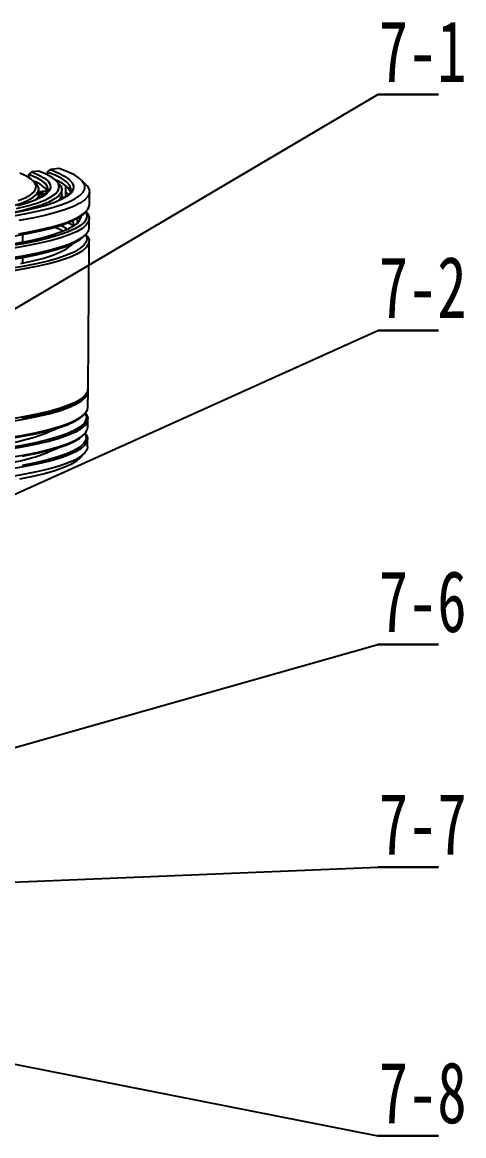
# Model space of a CAD drawing. Header units: millimetres. Extents: x 0 to 1189, y 0 to 841.
# Drawn here: x 678.3 to 822.1, y 285.7 to 648.5 of the extents above; entities that cross this region are included whole.
import ezdxf

# ---------------------------------------------------------------- set-up
doc = ezdxf.new("R2010")
doc.units = ezdxf.units.MM
doc.layers.add('10', color=7, linetype='Continuous')
doc.styles.add('SLDTEXTSTYLE5', font='TXT', dxfattribs={"width": 0.7})
doc.dimstyles.new('SLDDIMSTYLE0', dxfattribs={"dimtxt": 0.18, "dimasz": 1.016, "dimexe": 0, "dimexo": 0.0625, "dimgap": 0, "dimtad": 0, "dimtih": 1, "dimtoh": 1, "dimdec": 0, "dimrnd": 1e-09, "dimzin": 0, "dimdsep": 46, "dimtxsty": 'Standard', "dimblk1": 'DOT', "dimblk2": 'DOT', "dimsah": 1, "dimcen": 0.09, "dimadec": 0, "dimazin": 0, "dimtfac": 1.016, "dimtdec": 0, "dimtofl": 0, "dimtmove": 0, "dimatfit": 3, "dimldrblk": 'DOT', "dimfxl": 0, "dimfrac": 2, "dimtolj": 1, "dimtzin": 0, "dimarcsym": 0})

# ---------------------------------------------------------------- blocks, each defined once
blk = doc.blocks.new('SW_NOTE_0')
at = {"layer": '10', "color": 0}
for p, q in [((0, 0), (19.78, 0)), ((19.78, 0), (0, 0)), ((0, 0), (19.78, 0)), ((19.78, 0), (0, 0)), ((0, 0), (19.78, 0)), ((19.78, 0), (0, 0))]:
    blk.add_line(p, q, dxfattribs=at)
at = {"layer": '10', "color": 0, "insert": (14.65, 24.07), "char_height": 20, "attachment_point": 2, "style": 'SLDTEXTSTYLE5'}
blk.add_mtext('7-1', dxfattribs=at)
blk = doc.blocks.new('_Dot')
at = {"color": 0, "linetype": 'ByBlock', "lineweight": -2}
blk.add_line((-0.5, 0), (-1, 0), dxfattribs=at)
at = {"color": 0, "linetype": 'ByBlock', "const_width": 0.5}
blk.add_lwpolyline([(-0.25, 0, 1), (0.25, 0, 1)], format="xyb", close=True, dxfattribs=at)
blk = doc.blocks.new('SW_NOTE_0_1')
at = {"layer": '10', "color": 0}
for p, q in [((0, 0), (19.78, 0)), ((19.78, 0), (0, 0)), ((0, 0), (19.78, 0)), ((19.78, 0), (0, 0)), ((0, 0), (19.78, 0)), ((19.78, 0), (0, 0))]:
    blk.add_line(p, q, dxfattribs=at)
at = {"layer": '10', "color": 0, "insert": (14.65, 24.07), "char_height": 20, "attachment_point": 2, "style": 'SLDTEXTSTYLE5'}
blk.add_mtext('7-2', dxfattribs=at)
blk = doc.blocks.new('SW_NOTE_0_4')
at = {"layer": '10', "color": 0}
for p, q in [((0, 0), (19.78, 0)), ((19.78, 0), (0, 0)), ((0, 0), (19.78, 0)), ((19.78, 0), (0, 0)), ((0, 0), (19.78, 0)), ((19.78, 0), (0, 0))]:
    blk.add_line(p, q, dxfattribs=at)
at = {"layer": '10', "color": 0, "insert": (14.66, 24.07), "char_height": 20, "attachment_point": 2, "style": 'SLDTEXTSTYLE5'}
blk.add_mtext('7-6', dxfattribs=at)
blk = doc.blocks.new('SW_NOTE_0_5')
at = {"layer": '10', "color": 0}
for p, q in [((0, 0), (19.78, 0)), ((19.78, 0), (0, 0)), ((0, 0), (19.78, 0)), ((19.78, 0), (0, 0)), ((0, 0), (19.78, 0)), ((19.78, 0), (0, 0))]:
    blk.add_line(p, q, dxfattribs=at)
at = {"layer": '10', "color": 0, "insert": (14.66, 24.07), "char_height": 20, "attachment_point": 2, "style": 'SLDTEXTSTYLE5'}
blk.add_mtext('7-7', dxfattribs=at)
blk = doc.blocks.new('SW_NOTE_0_7')
at = {"layer": '10', "color": 0}
for p, q in [((0, 0), (19.78, 0)), ((19.78, 0), (0, 0)), ((0, 0), (19.78, 0)), ((19.78, 0), (0, 0)), ((0, 0), (19.78, 0)), ((19.78, 0), (0, 0))]:
    blk.add_line(p, q, dxfattribs=at)
at = {"layer": '10', "color": 0, "insert": (14.66, 24.07), "char_height": 20, "attachment_point": 2, "style": 'SLDTEXTSTYLE5'}
blk.add_mtext('7-8', dxfattribs=at)

msp = doc.modelspace()

# ---------------------------------------------------------------- linework, layer by layer
at = {"color": 7, "linetype": 'Continuous', "lineweight": 25}
for p, q in [((680.44, 598.96), (680.43, 597.93)), ((683.71, 600.05), (681.44, 599.76)), ((686.44, 599.73), (686.43, 598.88)), ((690.37, 600.9), (687.45, 600.52)), ((682.75, 596), (681.93, 596.81)), ((682.07, 596.67), (682.22, 596.69)), ((690.15, 596.15), (689.33, 596.96)), ((692.5, 593.01), (692.52, 595.18)), ((699.01, 595.68), (697.55, 597.13)), ((683.53, 591.8), (684.95, 591.76)), ((683.69, 592.56), (683.7, 594.1)), ((683.7, 593.33), (684.89, 593.48)), ((685.88, 593.01), (686.33, 592.89)), ((690.99, 591.62), (692.51, 591.58)), ((691.19, 592.5), (691.2, 594.04)), ((692.49, 591.58), (692.5, 593.01)), ((692.5, 593.01), (693.67, 592.43)), ((700.17, 589.03), (700.2, 593.32)), ((683.07, 591.06), (682.68, 590.64)), ((683.58, 591.05), (683.07, 591.06)), ((690.53, 590.88), (689.93, 590.25)), ((691.23, 590.86), (690.53, 590.88)), ((696.27, 583.1), (696.28, 584.58)), ((697.44, 585.36), (697.39, 584.89)), ((697.39, 585.3), (697.39, 584.89)), ((698.2, 585.98), (698.95, 586.69)), ((700.11, 581.64), (700.13, 584.6)), ((678.5, 576.85), (678.52, 579.31)), ((698.15, 578.58), (698.89, 579.3)), ((699.71, 528.98), (700.08, 577.2)), ((678.45, 570.03), (678.46, 571.91)), ((697.75, 525.93), (698.49, 526.64)), ((699.67, 523.07), (699.71, 528.24)), ((698, 520.3), (698.45, 520.72)), ((699.62, 516.56), (699.64, 519.22)), ((685.65, 515.16), (685.64, 514.47)), ((697.95, 513.79), (698.4, 514.22)), ((699.57, 510.2), (699.59, 512.71)), ((687.64, 508.83), (685.6, 508.74)), ((697.09, 506.5), (698.57, 508.08))]:
    msp.add_line(p, q, dxfattribs=at)
at = {"color": 7, "linetype": 'Continuous', "lineweight": 25, "flags": 128}
for points in [[(687.45, 600.52), (690.03, 599.49), (692.1, 598.43), (693.62, 597.35), (694.6, 596.25), (695.03, 595.15), (694.9, 594.05), (694.21, 592.96), (692.97, 591.89), (691.19, 590.84), (688.88, 589.82), (686.05, 588.85), (682.73, 587.92), (678.94, 587.04), (674.71, 586.23)], [(675.03, 585.39), (679.58, 586.19), (683.69, 587.06), (687.35, 587.97), (690.54, 588.94), (693.22, 589.96), (695.39, 591), (697.02, 592.08), (698.11, 593.18), (698.65, 594.3), (698.63, 595.43), (698.06, 596.55), (696.94, 597.67), (695.28, 598.77), (693.08, 599.85), (690.37, 600.9), (690.37, 600.9)], [(676.47, 587.81), (680.02, 588.69), (683.07, 589.62), (685.62, 590.59), (687.64, 591.6), (689.11, 592.64), (690.02, 593.7), (690.37, 594.77), (690.15, 595.85), (689.37, 596.92), (688.02, 597.99), (686.13, 599.03), (683.71, 600.05), (683.71, 600.05)], [(681.44, 599.76), (683.74, 598.76), (685.5, 597.74), (686.73, 596.71), (687.41, 595.66), (687.52, 594.61), (687.08, 593.57), (686.09, 592.54), (684.55, 591.53), (682.47, 590.56), (679.88, 589.62), (676.79, 588.73)], [(676.91, 590.41), (679.2, 591.35), (680.94, 592.32), (682.13, 593.31), (682.77, 594.32), (682.83, 595.35), (682.32, 596.37), (681.25, 597.38), (679.63, 598.38), (677.46, 599.36)], [(680.44, 598.96), (680.48, 599.02), (680.51, 599.06)], [(686.05, 592.51), (686.29, 592.84), (686.69, 593.87), (686.53, 594.91), (685.82, 595.95), (684.56, 596.97), (682.76, 597.98), (680.44, 598.96)], [(686.44, 599.73), (686.48, 599.78), (686.51, 599.83)], [(693.45, 592.25), (694.08, 593.31), (694.17, 594.41), (693.71, 595.5), (692.69, 596.59), (691.14, 597.66), (689.05, 598.71), (686.44, 599.73)], [(660.26, 585.79), (663.45, 586.25), (667.69, 586.98), (671.5, 587.77), (674.84, 588.62), (677.67, 589.52), (679.98, 590.47), (681.75, 591.45), (682.96, 592.46), (683.6, 593.48), (683.66, 594.52), (683.15, 595.56), (682.75, 596)], [(690.15, 596.15), (690.87, 595.24), (691.2, 594.16), (690.97, 593.08), (690.18, 592.02), (688.84, 590.97), (686.95, 589.95), (684.53, 588.97), (681.6, 588.03), (678.18, 587.14), (674.3, 586.3), (669.99, 585.53), (665.27, 584.83), (665.03, 584.79)], [(699.01, 595.68), (699.47, 595.18), (700.09, 594.05), (700.16, 592.92), (699.68, 591.8), (698.65, 590.69), (697.09, 589.6), (694.99, 588.54), (692.38, 587.52), (689.27, 586.54), (685.68, 585.6), (681.63, 584.73), (677.16, 583.91)], [(681.91, 596.83), (682.01, 596.78), (682.22, 596.69)], [(683.69, 592.56), (683.68, 592.38), (683.53, 591.8)], [(685.45, 592.08), (684.53, 592.33), (683.69, 592.55)], [(683.7, 593.12), (684.88, 592.82), (686.04, 592.5)], [(691.19, 592.5), (691.18, 592.32), (690.99, 591.62)], [(677.13, 579.62), (681.6, 580.44), (685.65, 581.32), (689.24, 582.25), (692.35, 583.23), (694.96, 584.25), (697.06, 585.31), (698.62, 586.4), (699.65, 587.51), (700.13, 588.63), (700.17, 589.03)], [(698.98, 586.73), (699.37, 585.66), (699.23, 584.51), (698.53, 583.38), (697.26, 582.27), (695.44, 581.18), (693.08, 580.12), (690.19, 579.11), (686.79, 578.14), (682.91, 577.22), (678.58, 576.36), (673.82, 575.57)], [(699.08, 586.82), (699.68, 586.07), (700.11, 584.91), (699.97, 583.76), (699.26, 582.62), (697.98, 581.49), (696.15, 580.4), (693.76, 579.33), (690.85, 578.3), (687.42, 577.33), (683.51, 576.4), (679.14, 575.54), (674.34, 574.74)], [(698.2, 585.98), (697.82, 585.64), (696.22, 584.55), (694.07, 583.48), (691.39, 582.45), (688.21, 581.47), (684.54, 580.54), (680.4, 579.66), (675.83, 578.85)], [(696.27, 583.1), (694.89, 582.04), (692.99, 581), (690.57, 579.99), (687.67, 579.03), (684.29, 578.11), (680.46, 577.24), (676.2, 576.43), (671.55, 575.68)], [(674.31, 571.78), (679.12, 572.58), (683.49, 573.44), (687.4, 574.37), (690.83, 575.35), (693.74, 576.37), (696.12, 577.44), (697.96, 578.54), (699.24, 579.66), (699.95, 580.8), (700.11, 581.64)], [(691.65, 580.41), (690.55, 580.97), (688.93, 581.68)], [(693.06, 581.03), (692.55, 581.37), (690.9, 582.29)], [(693.32, 583.17), (694.22, 582.77), (695.22, 582.29)], [(698.93, 579.33), (699.31, 578.26), (699.18, 577.12), (698.47, 575.99), (697.2, 574.87), (695.38, 573.78), (693.02, 572.73), (690.13, 571.71), (686.74, 570.74), (682.86, 569.83), (678.53, 568.97), (673.77, 568.18)], [(673.79, 571.14), (678.55, 571.93), (682.88, 572.78), (686.76, 573.7), (690.15, 574.67), (693.04, 575.69), (695.4, 576.74), (697.23, 577.83), (698.15, 578.58)], [(699.02, 579.43), (699.62, 578.67), (700.06, 577.52), (699.92, 576.37), (699.21, 575.22), (697.93, 574.1), (696.09, 573), (693.71, 571.93), (690.79, 570.91), (687.37, 569.93), (683.46, 569.01), (679.08, 568.14), (674.28, 567.34)], [(677.8, 569.9), (681.77, 570.77), (685.27, 571.7), (688.27, 572.67), (690.75, 573.69), (692.7, 574.75), (694.09, 575.83), (694.52, 576.32)], [(673.91, 518.39), (678.71, 519.18), (683.09, 520.05), (687, 520.97), (690.42, 521.95), (693.34, 522.98), (695.72, 524.04), (697.56, 525.14), (698.84, 526.26), (699.55, 527.41), (699.69, 528.56), (699.68, 528.61)], [(699.71, 528.98), (699.56, 528.15), (698.84, 527), (697.57, 525.88), (695.73, 524.78), (693.34, 523.72), (690.43, 522.69), (687, 521.71), (683.09, 520.79), (678.72, 519.92), (673.92, 519.13)], [(673.87, 513.21), (678.68, 514.01), (683.05, 514.87), (686.96, 515.8), (690.38, 516.77), (693.3, 517.8), (695.68, 518.86), (697.52, 519.96), (698.8, 521.09), (699.51, 522.23), (699.67, 523.07)], [(697.75, 525.93), (696.83, 525.17), (695.01, 524.08), (692.65, 523.03), (689.76, 522.01), (686.36, 521.04), (682.48, 520.13), (678.15, 519.27)], [(698.78, 521.07), (699.17, 519.98), (699.04, 518.84), (698.33, 517.7), (697.06, 516.58), (695.23, 515.49), (692.86, 514.43), (689.96, 513.41), (686.55, 512.44), (682.66, 511.52), (678.31, 510.66), (673.54, 509.86)], [(673.56, 512.82), (678.33, 513.62), (682.68, 514.47), (686.57, 515.39), (689.98, 516.37), (692.88, 517.39), (695.25, 518.45), (697.08, 519.54), (698, 520.3)], [(698.85, 521.15), (699.18, 520.69), (699.62, 519.54), (699.48, 518.38), (698.77, 517.24), (697.49, 516.12), (695.65, 515.02), (693.27, 513.95), (690.36, 512.93), (686.93, 511.95), (683.02, 511.03), (678.65, 510.16), (673.84, 509.36)], [(673.82, 506.7), (678.63, 507.5), (683, 508.36), (686.91, 509.29), (690.34, 510.27), (693.25, 511.29), (695.63, 512.36), (697.47, 513.46), (698.75, 514.58), (699.46, 515.72), (699.62, 516.56)], [(698.8, 514.64), (699.14, 514.18), (699.57, 513.03), (699.43, 511.88), (698.72, 510.73), (697.44, 509.61), (695.61, 508.51), (693.22, 507.45), (690.31, 506.42), (686.88, 505.44), (682.97, 504.52), (678.6, 503.65), (673.79, 502.86)], [(698.73, 514.56), (699.12, 513.47), (698.99, 512.33), (698.28, 511.19), (697.01, 510.07), (695.18, 508.98), (692.81, 507.92), (689.91, 506.9), (686.5, 505.93), (682.61, 505.01), (678.26, 504.15)], [(678.29, 507.11), (682.63, 507.97), (686.53, 508.89), (689.93, 509.86), (692.83, 510.88), (695.2, 511.94), (697.03, 513.03), (697.95, 513.79)], [(699.57, 510.2), (699.41, 509.36), (698.7, 508.22), (697.42, 507.1), (695.59, 506), (693.2, 504.93), (690.29, 503.91), (686.86, 502.93), (682.95, 502), (678.58, 501.14), (673.78, 500.34)], [(697.09, 506.5), (695.96, 505.54), (694.15, 504.46), (691.81, 503.41), (688.95, 502.4), (685.58, 501.44), (681.74, 500.53), (677.45, 499.68)]]:
    msp.add_lwpolyline(points, dxfattribs=at)
at = {"color": 7, "linetype": 'Continuous', "lineweight": 25}
for centre, radius, start, end in [((679.91, 589.28), 7.76, 31.2764, 72.6741), ((686.42, 588.59), 8.95, 31.382, 72.0794), ((680.81, 592.98), 2.97, 319.66, 336.5461), ((687.99, 592.97), 3.3, 320.5031, 335.703), ((693.88, 585.83), 3.63, 311.1631, 345.0431), ((664.08, 570.91), 60.33, 275.8537, 295.1147), ((664.03, 564.4), 60.33, 275.8537, 295.1147)]:
    msp.add_arc(centre, radius, start, end, dxfattribs=at)
for points, knots in [([(681.44, 599.76), (681.27, 599.63), (680.96, 599.39), (680.65, 599.16), (680.51, 599.06)], [0, 0, 0, 0, 0.561095, 1, 1, 1, 1]), ([(687.45, 600.52), (687.27, 600.39), (686.96, 600.16), (686.65, 599.93), (686.51, 599.83)], [0, 0, 0, 0, 0.560937, 1, 1, 1, 1]), ([(684.89, 593.48), (685.49, 593.53), (686.18, 593.58), (686.78, 593.23), (686.86, 593.19)], [0, 0, 0, 0, 0.855591, 1, 1, 1, 1]), ([(694.63, 583.77), (694.72, 583.59), (694.96, 583.12), (694.99, 582.6), (695.02, 582.28)], [0, 0, 0, 0, 0.39439, 1, 1, 1, 1]), ([(699.46, 528.97), (699.56, 528.84), (699.76, 528.57), (699.64, 528.3), (699.57, 528.15)], [0, 0, 0, 0, 0.4558159, 1, 1, 1, 1])]:
    msp.add_open_spline(points, degree=3, knots=knots, dxfattribs=at)

# ---------------------------------------------------------------- block references
at = {"layer": '10'}
for name, p in [('SW_NOTE_0', (794.07, 625.03)), ('SW_NOTE_0_1', (794.07, 548.15)), ('SW_NOTE_0_4', (794.07, 445.8)), ('SW_NOTE_0_5', (794.07, 373.24)), ('SW_NOTE_0_7', (794.07, 285.73))]:
    msp.add_blockref(name, p, dxfattribs=at)

# ---------------------------------------------------------------- leaders
for points in [[(665.31, 549), (794.07, 625.03)], [(649.31, 482.87), (794.07, 548.15)], [(665.31, 409.26), (794.07, 445.8)], [(631.18, 366.59), (794.07, 373.24)], [(594.91, 324.99), (794.07, 285.73)]]:
    msp.add_leader(points, dimstyle='SLDDIMSTYLE0', dxfattribs=at)

doc.saveas('drawing.dxf')
